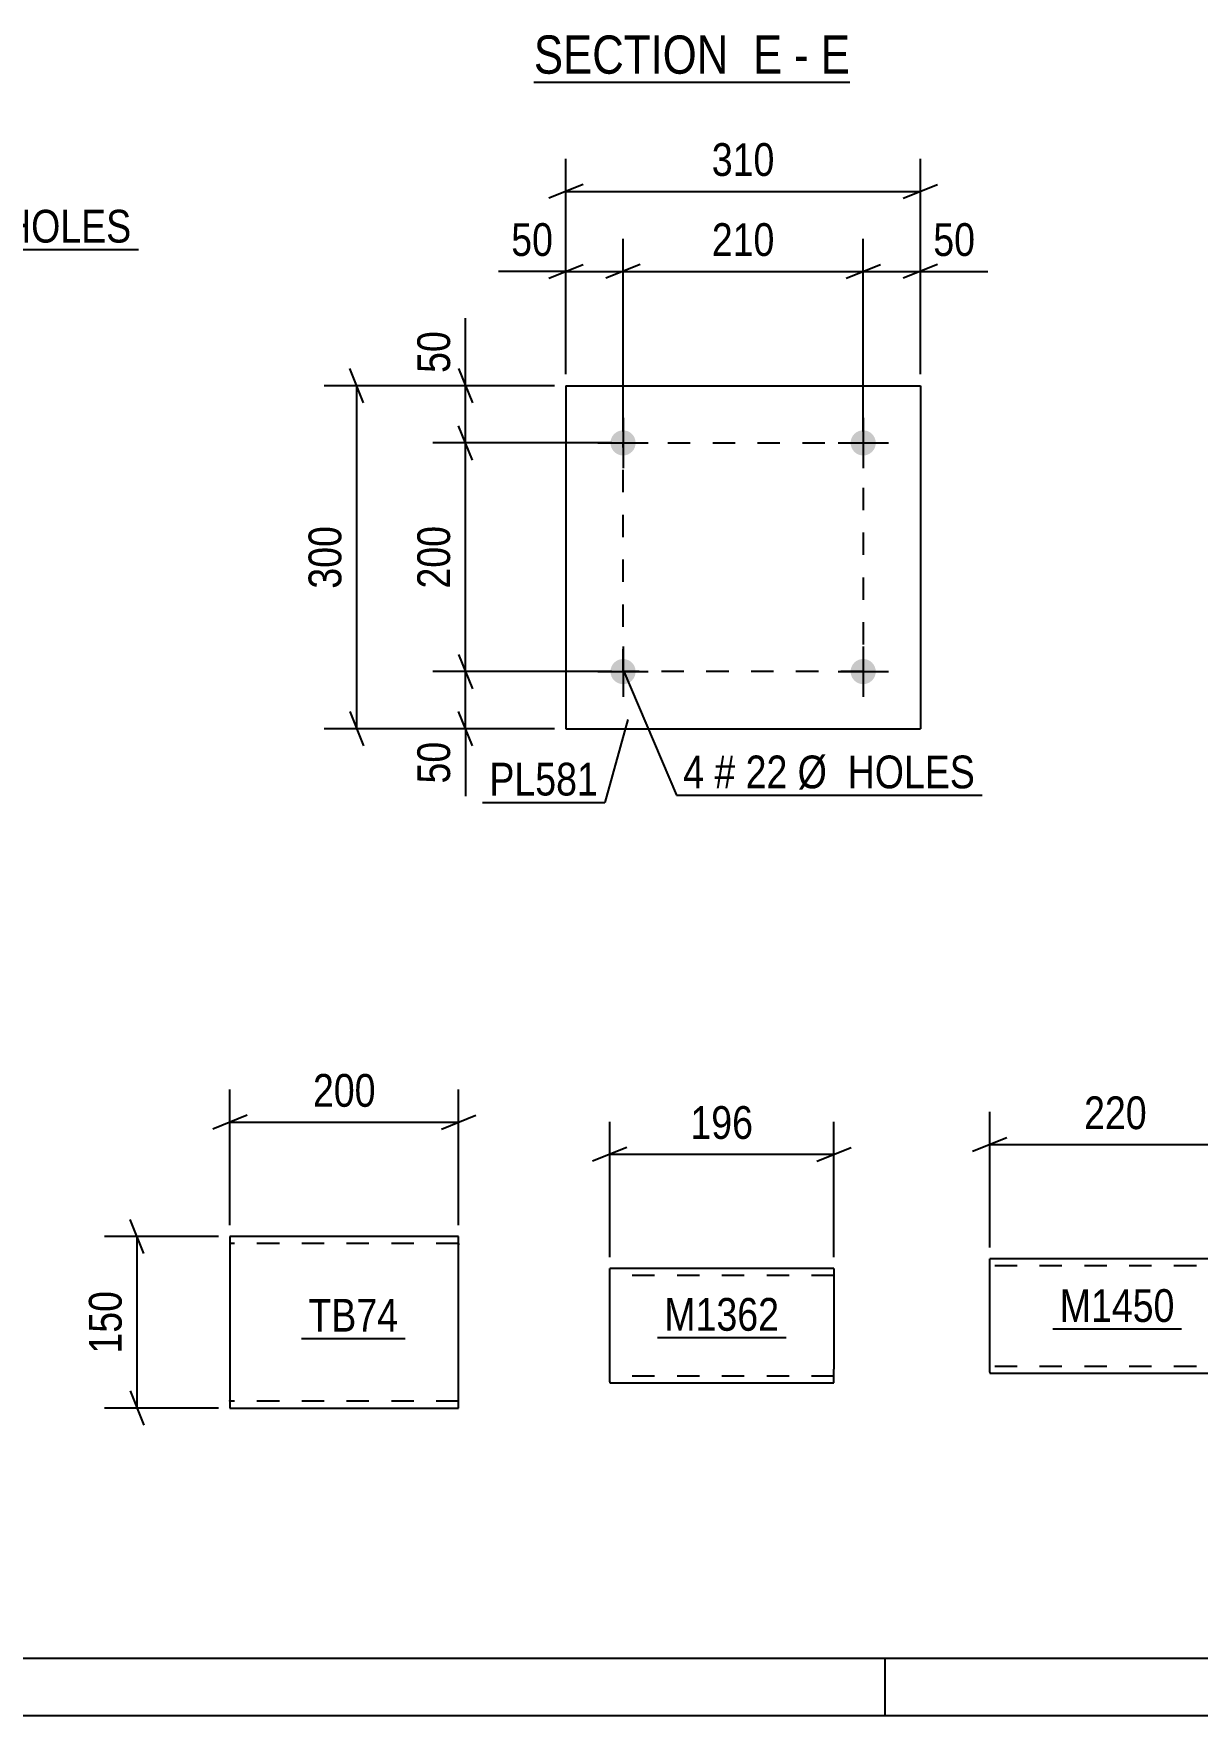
# Model space of a CAD drawing. Header units: millimetres. Extents: x 0 to 841, y 0 to 594.
# Drawn here: x 136.5 to 238.3, y 0 to 147.1 of the extents above; entities that cross this region are included whole.
import ezdxf

# ---------------------------------------------------------------- set-up
doc = ezdxf.new("R2010")
doc.units = ezdxf.units.MM
doc.linetypes.add('DXK_LINE_DOT2', pattern=[3.9198, 1.9599, -1.9599])
doc.styles.add('Arial Narrow', font='ARIALN.TTF', dxfattribs={"height": 0.2})

# ---------------------------------------------------------------- blocks, each defined once
blk = doc.blocks.new('Unknown-318885327-1133')
at = {"color": 5, "linetype": 'Continuous'}
for p, q in [((5, 5), (836, 5)), ((211, 0), (211, 5)), ((0, 0), (841, 0))]:
    blk.add_line(p, q, dxfattribs=at)
blk = doc.blocks.new('Unknown-318885327-16 - 15828')
at = {"color": 6, "linetype": 'Continuous'}
blk.add_line((180.27, 142.83), (207.91, 142.83), dxfattribs=at)
at = {"color": 0, "linetype": 'Continuous'}
for points in [[(198.38, 143.58), (198.38, 147.08), (180.27, 147.08), (180.27, 143.58)], [(201.98, 143.58), (201.98, 147.08), (199.43, 147.08), (199.43, 143.58)], [(204.31, 143.58), (204.31, 147.08), (203.03, 147.08), (203.03, 143.58)], [(207.91, 143.58), (207.91, 147.08), (205.36, 147.08), (205.36, 143.58)]]:
    blk.add_wipeout(points, dxfattribs=at)
at = {"color": 7, "linetype": 'Continuous', "style": 'Arial Narrow'}
for s, p in [('SECTION ', (180.27, 143.58)), ('E', (199.43, 143.58)), ('E', (205.36, 143.58)), ('-', (203.03, 143.58))]:
    blk.add_text(s, height=3.34, dxfattribs=at).set_placement(p)
blk = doc.blocks.new('Part-318885327-6819 - 6814')
at = {"color": 2, "linetype": 'Continuous'}
for p, q in [((153.69, 41.88), (153.69, 26.97)), ((173.69, 41.88), (153.69, 41.88)), ((173.69, 28.08), (173.69, 41.88)), ((173.69, 26.88), (173.69, 28.08)), ((153.69, 26.97), (153.69, 26.88)), ((153.69, 26.88), (173.69, 26.88))]:
    blk.add_line(p, q, dxfattribs=at)
at = {"color": 7, "linetype": 'DXK_LINE_DOT2'}
for p, q in [((173.69, 41.28), (153.69, 41.28)), ((173.69, 41.28), (173.69, 41.23)), ((173.69, 41.23), (173.69, 41.28)), ((173.69, 41.14), (173.69, 41.23)), ((173.69, 41.23), (173.69, 41.14)), ((153.69, 27.48), (153.69, 27.53)), ((173.69, 27.48), (153.69, 27.48)), ((173.69, 27.53), (173.69, 27.85)), ((173.69, 27.48), (173.69, 27.53))]:
    blk.add_line(p, q, dxfattribs=at)
blk = doc.blocks.new('Part-318885327-2152 - 2138')
at = {"color": 2, "linetype": 'Continuous'}
for p, q in [((206.51, 39.07), (186.91, 39.07)), ((186.91, 29.17), (186.91, 39.07)), ((206.51, 39.07), (206.51, 30.27)), ((206.51, 29.07), (206.51, 30.27)), ((186.91, 29.17), (186.91, 29.07)), ((186.91, 29.07), (206.51, 29.07))]:
    blk.add_line(p, q, dxfattribs=at)
at = {"color": 7, "linetype": 'DXK_LINE_DOT2'}
for p, q in [((206.51, 38.47), (186.91, 38.47)), ((186.91, 29.67), (186.91, 29.72)), ((206.51, 29.67), (186.91, 29.67)), ((206.51, 29.72), (206.51, 30.04)), ((206.51, 29.67), (206.51, 29.72))]:
    blk.add_line(p, q, dxfattribs=at)
blk = doc.blocks.new('Bolt-318885327-1952 - 1918')
at = {"linetype": 'Continuous'}
for points in [[(189.17, 111.29, -1), (186.97, 111.29, -1)], [(210.17, 111.29, -1), (207.97, 111.29, -1)]]:
    blk.add_hatch(color=1, dxfattribs=at).paths.add_polyline_path(points)
at = {"color": 1, "linetype": 'Continuous'}
for p, q in [((188.07, 113.49), (188.07, 109.09)), ((209.07, 113.49), (209.07, 109.09)), ((185.87, 111.29), (190.27, 111.29)), ((206.87, 111.29), (211.27, 111.29))]:
    blk.add_line(p, q, dxfattribs=at)
blk = doc.blocks.new('Bolt-318885327-1957 - 1918')
at = {"linetype": 'Continuous'}
for points in [[(189.17, 91.29, -1), (186.97, 91.29, -1)], [(210.17, 91.29, -1), (207.97, 91.29, -1)]]:
    blk.add_hatch(color=1, dxfattribs=at).paths.add_polyline_path(points)
at = {"color": 1, "linetype": 'Continuous'}
for p, q in [((188.07, 93.49), (188.07, 89.09)), ((209.07, 93.49), (209.07, 89.09)), ((185.87, 91.29), (190.27, 91.29)), ((206.87, 91.29), (211.27, 91.29))]:
    blk.add_line(p, q, dxfattribs=at)
blk = doc.blocks.new('Part-318885327-1972 - 1918')
at = {"color": 2, "linetype": 'Continuous'}
for p, q in [((183.07, 116.29), (183.07, 86.29)), ((183.07, 116.29), (214.07, 116.29)), ((214.07, 116.29), (214.07, 86.29)), ((183.07, 86.29), (214.07, 86.29))]:
    blk.add_line(p, q, dxfattribs=at)
blk = doc.blocks.new('Part-318885327-1902 - 1888')
at = {"color": 2, "linetype": 'Continuous'}
for p, q in [((220.14, 30.01), (220.14, 39.92)), ((242.13, 39.92), (220.14, 39.92)), ((242.13, 31.12), (242.13, 39.92)), ((242.13, 29.92), (242.13, 31.12)), ((220.14, 30.01), (220.14, 29.92)), ((220.14, 29.92), (242.13, 29.92))]:
    blk.add_line(p, q, dxfattribs=at)
at = {"color": 7, "linetype": 'DXK_LINE_DOT2'}
for p, q in [((242.13, 39.32), (220.14, 39.32)), ((242.13, 30.56), (242.13, 30.89)), ((220.14, 30.52), (220.14, 30.56)), ((242.13, 30.52), (220.14, 30.52)), ((242.13, 30.52), (242.13, 30.56))]:
    blk.add_line(p, q, dxfattribs=at)
blk = doc.blocks.new('Rectangle-318885327-2081 - 1918')
at = {"color": 1, "linetype": 'DXK_LINE_DOT2'}
blk.add_lwpolyline([(188.07, 111.29), (209.07, 111.29), (209.07, 91.29), (188.07, 91.29), (188.07, 111.29)], close=True, dxfattribs=at)
blk = doc.blocks.new('StraightDimension-318885327-6832 - 6814')
at = {"color": 7, "linetype": 'Continuous'}
for p, q in [((146.17, 40.38), (144.97, 43.38)), ((152.69, 41.88), (142.72, 41.88)), ((145.57, 26.88), (145.57, 41.88)), ((144.97, 28.38), (146.17, 25.38)), ((152.69, 26.88), (142.72, 26.88))]:
    blk.add_line(p, q, dxfattribs=at)
at = {"color": 0}
blk.add_wipeout([(144.82, 37.72), (140.62, 37.72), (140.62, 31.04), (144.82, 31.04)], dxfattribs=at)
at = {"color": 3, "style": 'Arial Narrow'}
blk.add_text('150', height=2.863, rotation=90.0002, dxfattribs=at).set_placement((144.22, 31.64))
blk = doc.blocks.new('StraightDimension-318885327-6821 - 6814')
at = {"color": 7, "linetype": 'Continuous'}
for p, q in [((153.69, 42.88), (153.69, 54.73)), ((173.69, 42.88), (173.69, 54.73)), ((155.19, 52.48), (152.19, 51.28)), ((153.69, 51.88), (173.69, 51.88)), ((172.19, 51.28), (175.19, 52.48))]:
    blk.add_line(p, q, dxfattribs=at)
at = {"color": 0}
blk.add_wipeout([(167.03, 52.63), (167.03, 56.83), (160.35, 56.83), (160.35, 52.63)], dxfattribs=at)
at = {"color": 3, "style": 'Arial Narrow'}
blk.add_text('200', height=2.863, dxfattribs=at).set_placement((160.95, 53.23))
blk = doc.blocks.new('StraightDimension-318885327-2154 - 2138')
at = {"color": 7, "linetype": 'Continuous'}
for p, q in [((186.91, 40.07), (186.91, 51.92)), ((206.51, 40.07), (206.51, 51.92)), ((188.41, 49.67), (185.41, 48.47)), ((186.91, 49.07), (206.51, 49.07)), ((205.01, 48.47), (208.01, 49.67))]:
    blk.add_line(p, q, dxfattribs=at)
at = {"color": 0}
blk.add_wipeout([(200.05, 49.82), (200.05, 54.02), (193.36, 54.02), (193.36, 49.82)], dxfattribs=at)
at = {"color": 3, "style": 'Arial Narrow'}
blk.add_text('196', height=2.863, dxfattribs=at).set_placement((193.96, 50.42))
blk = doc.blocks.new('StraightDimension-318885327-1974 - 1918')
at = {"color": 7, "linetype": 'Continuous'}
for p, q in [((173.69, 92.79), (174.89, 89.79)), ((187.07, 91.29), (171.44, 91.29)), ((174.29, 86.29), (174.29, 91.29)), ((174.89, 84.79), (173.69, 87.79)), ((182.07, 86.29), (171.44, 86.29)), ((174.29, 86.29), (174.29, 80.38)), ((174.29, 86.29), (174.29, 80.38))]:
    blk.add_line(p, q, dxfattribs=at)
at = {"color": 0}
blk.add_wipeout([(173.54, 85.76), (169.34, 85.76), (169.34, 80.9), (173.54, 80.9)], dxfattribs=at)
at = {"color": 3, "style": 'Arial Narrow'}
blk.add_text('50', height=2.863, rotation=90.0002, dxfattribs=at).set_placement((172.94, 81.5))
blk = doc.blocks.new('StraightDimension-318885327-1987 - 1918')
at = {"color": 7, "linetype": 'Continuous'}
for p, q in [((174.89, 109.79), (173.69, 112.79)), ((187.07, 111.29), (171.44, 111.29)), ((174.29, 91.29), (174.29, 111.29)), ((173.69, 92.79), (174.89, 89.79)), ((187.07, 91.29), (171.44, 91.29))]:
    blk.add_line(p, q, dxfattribs=at)
at = {"color": 0}
blk.add_wipeout([(173.54, 104.63), (169.34, 104.63), (169.34, 97.95), (173.54, 97.95)], dxfattribs=at)
at = {"color": 3, "style": 'Arial Narrow'}
blk.add_text('200', height=2.863, rotation=90.0002, dxfattribs=at).set_placement((172.94, 98.55))
blk = doc.blocks.new('StraightDimension-318885327-2003 - 1918')
at = {"color": 7, "linetype": 'Continuous'}
for p, q in [((174.29, 116.29), (174.29, 122.19)), ((174.29, 116.29), (174.29, 122.19)), ((173.69, 117.79), (174.89, 114.79)), ((182.07, 116.29), (171.44, 116.29)), ((174.29, 111.29), (174.29, 116.29)), ((174.89, 109.79), (173.69, 112.79)), ((187.07, 111.29), (171.44, 111.29))]:
    blk.add_line(p, q, dxfattribs=at)
at = {"color": 0}
blk.add_wipeout([(173.54, 121.67), (169.34, 121.67), (169.34, 116.81), (173.54, 116.81)], dxfattribs=at)
at = {"color": 3, "style": 'Arial Narrow'}
blk.add_text('50', height=2.863, rotation=90.0002, dxfattribs=at).set_placement((172.94, 117.41))
blk = doc.blocks.new('StraightDimension-318885327-2068 - 1918')
at = {"color": 7, "linetype": 'Continuous'}
for p, q in [((209.07, 112.29), (209.07, 129.14)), ((214.07, 117.29), (214.07, 129.14)), ((207.57, 125.69), (210.57, 126.89)), ((215.57, 126.89), (212.57, 125.69)), ((209.07, 126.29), (214.07, 126.29)), ((214.07, 126.29), (219.98, 126.29)), ((214.07, 126.29), (219.98, 126.29))]:
    blk.add_line(p, q, dxfattribs=at)
at = {"color": 0}
blk.add_wipeout([(219.45, 127.04), (219.45, 131.24), (214.6, 131.24), (214.6, 127.04)], dxfattribs=at)
at = {"color": 3, "style": 'Arial Narrow'}
blk.add_text('50', height=2.863, dxfattribs=at).set_placement((215.2, 127.64))
blk = doc.blocks.new('StraightDimension-318885327-2017 - 1918')
at = {"color": 7, "linetype": 'Continuous'}
for p, q in [((165.38, 114.79), (164.18, 117.79)), ((182.07, 116.29), (161.93, 116.29)), ((164.78, 86.29), (164.78, 116.29)), ((164.18, 87.79), (165.38, 84.79)), ((182.07, 86.29), (161.93, 86.29))]:
    blk.add_line(p, q, dxfattribs=at)
at = {"color": 0}
blk.add_wipeout([(164.03, 104.63), (159.83, 104.63), (159.83, 97.94), (164.03, 97.94)], dxfattribs=at)
at = {"color": 3, "style": 'Arial Narrow'}
blk.add_text('300', height=2.863, rotation=90.0002, dxfattribs=at).set_placement((163.43, 98.54))
blk = doc.blocks.new('StraightDimension-318885327-2028 - 1918')
at = {"color": 7, "linetype": 'Continuous'}
for p, q in [((183.07, 117.29), (183.07, 136.14)), ((214.07, 117.29), (214.07, 136.14)), ((184.57, 133.89), (181.57, 132.69)), ((212.57, 132.69), (215.57, 133.89)), ((183.07, 133.29), (214.07, 133.29))]:
    blk.add_line(p, q, dxfattribs=at)
at = {"color": 0}
blk.add_wipeout([(201.91, 134.04), (201.91, 138.24), (195.23, 138.24), (195.23, 134.04)], dxfattribs=at)
at = {"color": 3, "style": 'Arial Narrow'}
blk.add_text('310', height=2.863, dxfattribs=at).set_placement((195.83, 134.64))
blk = doc.blocks.new('StraightDimension-318885327-2039 - 1918')
at = {"color": 7, "linetype": 'Continuous'}
for p, q in [((183.07, 117.29), (183.07, 129.14)), ((188.07, 112.29), (188.07, 129.14)), ((181.57, 125.69), (184.57, 126.89)), ((189.57, 126.89), (186.57, 125.69)), ((183.07, 126.29), (177.17, 126.29)), ((183.07, 126.29), (177.17, 126.29)), ((183.07, 126.29), (188.07, 126.29))]:
    blk.add_line(p, q, dxfattribs=at)
at = {"color": 0}
blk.add_wipeout([(182.55, 127.04), (182.55, 131.24), (177.69, 131.24), (177.69, 127.04)], dxfattribs=at)
at = {"color": 3, "style": 'Arial Narrow'}
blk.add_text('50', height=2.863, dxfattribs=at).set_placement((178.29, 127.64))
blk = doc.blocks.new('StraightDimension-318885327-2052 - 1918')
at = {"color": 7, "linetype": 'Continuous'}
for p, q in [((188.07, 112.29), (188.07, 129.14)), ((209.07, 112.29), (209.07, 129.14)), ((189.57, 126.89), (186.57, 125.69)), ((207.57, 125.69), (210.57, 126.89)), ((188.07, 126.29), (209.07, 126.29))]:
    blk.add_line(p, q, dxfattribs=at)
at = {"color": 0}
blk.add_wipeout([(201.91, 127.04), (201.91, 131.24), (195.23, 131.24), (195.23, 127.04)], dxfattribs=at)
at = {"color": 3, "style": 'Arial Narrow'}
blk.add_text('210', height=2.863, dxfattribs=at).set_placement((195.83, 127.64))
blk = doc.blocks.new('StraightDimension-318885327-1904 - 1888')
at = {"color": 7, "linetype": 'Continuous'}
for p, q in [((220.14, 40.92), (220.14, 52.77)), ((242.13, 40.92), (242.13, 52.77)), ((221.64, 50.52), (218.64, 49.32)), ((240.63, 49.32), (243.63, 50.52)), ((220.14, 49.92), (242.13, 49.92))]:
    blk.add_line(p, q, dxfattribs=at)
at = {"color": 0}
blk.add_wipeout([(234.48, 50.67), (234.48, 54.87), (227.79, 54.87), (227.79, 50.67)], dxfattribs=at)
at = {"color": 3, "style": 'Arial Narrow'}
blk.add_text('220', height=2.863, dxfattribs=at).set_placement((228.39, 51.27))
blk = doc.blocks.new('Mark-318885327-6817 - 6814')
at = {"color": 0}
blk.add_wipeout([(168.41, 33.56), (168.41, 36.56), (160.55, 36.56), (160.55, 33.56)], dxfattribs=at)
blk.add_wipeout([(168.41, 33.56), (168.41, 36.56), (160.55, 36.56), (160.55, 33.56)], dxfattribs=at)
at = {"color": 30, "linetype": 'Continuous'}
blk.add_line((159.95, 32.96), (169.01, 32.96), dxfattribs=at)
at = {"color": 3, "style": 'Arial Narrow'}
blk.add_text('TB74', height=2.863, dxfattribs=at).set_placement((160.55, 33.56))
blk = doc.blocks.new('Mark-318885327-6676 - 6641')
at = {"color": 0}
for points in [[(121.38, 128.81), (121.38, 131.81), (119.55, 131.81), (119.55, 128.81)], [(124.11, 128.81), (124.11, 131.81), (122.28, 131.81), (122.28, 128.81)], [(128.66, 128.81), (128.66, 131.81), (125.01, 131.81), (125.01, 128.81)], [(145.09, 128.81), (145.09, 131.81), (129.56, 131.81), (129.56, 128.81)]]:
    blk.add_wipeout(points, dxfattribs=at)
for points in [[(121.38, 128.81), (121.38, 131.81), (119.55, 131.81), (119.55, 128.81)], [(124.11, 128.81), (124.11, 131.81), (122.28, 131.81), (122.28, 128.81)], [(128.66, 128.81), (128.66, 131.81), (125.01, 131.81), (125.01, 128.81)], [(145.09, 128.81), (145.09, 131.81), (129.56, 131.81), (129.56, 128.81)]]:
    blk.add_wipeout(points, dxfattribs=at)
at = {"color": 7, "linetype": 'Continuous'}
for p, q in [((116.21, 117.65), (118.95, 128.21)), ((118.95, 128.21), (145.69, 128.21))]:
    blk.add_line(p, q, dxfattribs=at)
at = {"color": 3, "style": 'Arial Narrow'}
for s, height, p in [('8', 2.86, (119.55, 128.81)), ('#', 2.86, (122.28, 128.81)), ('22', 2.863, (125.01, 128.81)), ('Ø  HOLES', 2.863, (129.56, 128.81))]:
    blk.add_text(s, height=height, dxfattribs=at).set_placement(p)
blk = doc.blocks.new('Mark-318885327-2150 - 2138')
at = {"color": 0}
blk.add_wipeout([(201.73, 33.64), (201.73, 36.64), (191.68, 36.64), (191.68, 33.64)], dxfattribs=at)
blk.add_wipeout([(201.73, 33.64), (201.73, 36.64), (191.68, 36.64), (191.68, 33.64)], dxfattribs=at)
at = {"color": 30, "linetype": 'Continuous'}
blk.add_line((191.08, 33.04), (202.33, 33.04), dxfattribs=at)
at = {"color": 3, "style": 'Arial Narrow'}
blk.add_text('M1362', height=2.863, dxfattribs=at).set_placement((191.68, 33.64))
blk = doc.blocks.new('Mark-318885327-1968 - 1918')
at = {"color": 0}
blk.add_wipeout([(185.89, 80.45), (185.89, 83.45), (176.38, 83.45), (176.38, 80.45)], dxfattribs=at)
blk.add_wipeout([(185.89, 80.45), (185.89, 83.45), (176.38, 83.45), (176.38, 80.45)], dxfattribs=at)
at = {"color": 30, "linetype": 'Continuous'}
for p in [(188.49, 87.1), (175.78, 79.85)]:
    blk.add_line(p, (186.49, 79.85), dxfattribs=at)
at = {"color": 3, "style": 'Arial Narrow'}
blk.add_text('PL581', height=2.863, dxfattribs=at).set_placement((176.38, 80.45))
blk = doc.blocks.new('MarkSet-318885327-2128 - 1918')
at = {"color": 0}
for points in [[(195.16, 81.08), (195.16, 84.08), (193.33, 84.08), (193.33, 81.08)], [(197.89, 81.08), (197.89, 84.08), (196.06, 84.08), (196.06, 81.08)], [(202.44, 81.08), (202.44, 84.08), (198.79, 84.08), (198.79, 81.08)], [(218.87, 81.08), (218.87, 84.08), (203.34, 84.08), (203.34, 81.08)]]:
    blk.add_wipeout(points, dxfattribs=at)
for points in [[(195.16, 81.08), (195.16, 84.08), (193.33, 84.08), (193.33, 81.08)], [(197.89, 81.08), (197.89, 84.08), (196.06, 84.08), (196.06, 81.08)], [(202.44, 81.08), (202.44, 84.08), (198.79, 84.08), (198.79, 81.08)], [(218.87, 81.08), (218.87, 84.08), (203.34, 84.08), (203.34, 81.08)]]:
    blk.add_wipeout(points, dxfattribs=at)
at = {"color": 7, "linetype": 'Continuous'}
for p, q in [((188.14, 91.3), (192.73, 80.48)), ((192.73, 80.48), (219.47, 80.48))]:
    blk.add_line(p, q, dxfattribs=at)
at = {"color": 3, "style": 'Arial Narrow'}
for s, height, p in [('4', 2.86, (193.33, 81.08)), ('#', 2.86, (196.06, 81.08)), ('22', 2.863, (198.79, 81.08)), ('Ø  HOLES', 2.863, (203.34, 81.08))]:
    blk.add_text(s, height=height, dxfattribs=at).set_placement(p)
blk = doc.blocks.new('Mark-318885327-1900 - 1888')
at = {"color": 0}
blk.add_wipeout([(236.31, 34.41), (236.31, 37.41), (226.26, 37.41), (226.26, 34.41)], dxfattribs=at)
blk.add_wipeout([(236.31, 34.41), (236.31, 37.41), (226.26, 37.41), (226.26, 34.41)], dxfattribs=at)
at = {"color": 30, "linetype": 'Continuous'}
blk.add_line((225.66, 33.81), (236.91, 33.81), dxfattribs=at)
at = {"color": 3, "style": 'Arial Narrow'}
blk.add_text('M1450', height=2.863, dxfattribs=at).set_placement((226.26, 34.41))

msp = doc.modelspace()

# ---------------------------------------------------------------- block references
for name in ['Unknown-318885327-1133', 'Part-318885327-1972 - 1918', 'Bolt-318885327-1952 - 1918', 'Rectangle-318885327-2081 - 1918', 'Bolt-318885327-1957 - 1918', 'Part-318885327-6819 - 6814', 'Part-318885327-1902 - 1888', 'Part-318885327-2152 - 2138']:
    msp.add_blockref(name, (0, 0))

# ---------------------------------------------------------------- next in the draw order: block references
for name in ['Unknown-318885327-16 - 15828', 'Mark-318885327-6676 - 6641', 'StraightDimension-318885327-2068 - 1918', 'StraightDimension-318885327-1974 - 1918', 'StraightDimension-318885327-1904 - 1888', 'StraightDimension-318885327-2154 - 2138', 'StraightDimension-318885327-6832 - 6814', 'Mark-318885327-1900 - 1888', 'Mark-318885327-6817 - 6814', 'Mark-318885327-2150 - 2138']:
    msp.add_blockref(name, (0, 0))

# ---------------------------------------------------------------- next in the draw order: block references
for name in ['StraightDimension-318885327-1987 - 1918', 'StraightDimension-318885327-6821 - 6814']:
    msp.add_blockref(name, (0, 0))

# ---------------------------------------------------------------- next in the draw order: block references
msp.add_blockref('StraightDimension-318885327-2003 - 1918', (0, 0))

# ---------------------------------------------------------------- next in the draw order: block references
msp.add_blockref('StraightDimension-318885327-2017 - 1918', (0, 0))

# ---------------------------------------------------------------- next in the draw order: block references
for name in ['StraightDimension-318885327-2028 - 1918', 'Mark-318885327-1968 - 1918']:
    msp.add_blockref(name, (0, 0))

# ---------------------------------------------------------------- next in the draw order: block references
for name in ['StraightDimension-318885327-2039 - 1918', 'MarkSet-318885327-2128 - 1918']:
    msp.add_blockref(name, (0, 0))

# ---------------------------------------------------------------- next in the draw order: block references
msp.add_blockref('StraightDimension-318885327-2052 - 1918', (0, 0))

doc.saveas('drawing.dxf')
